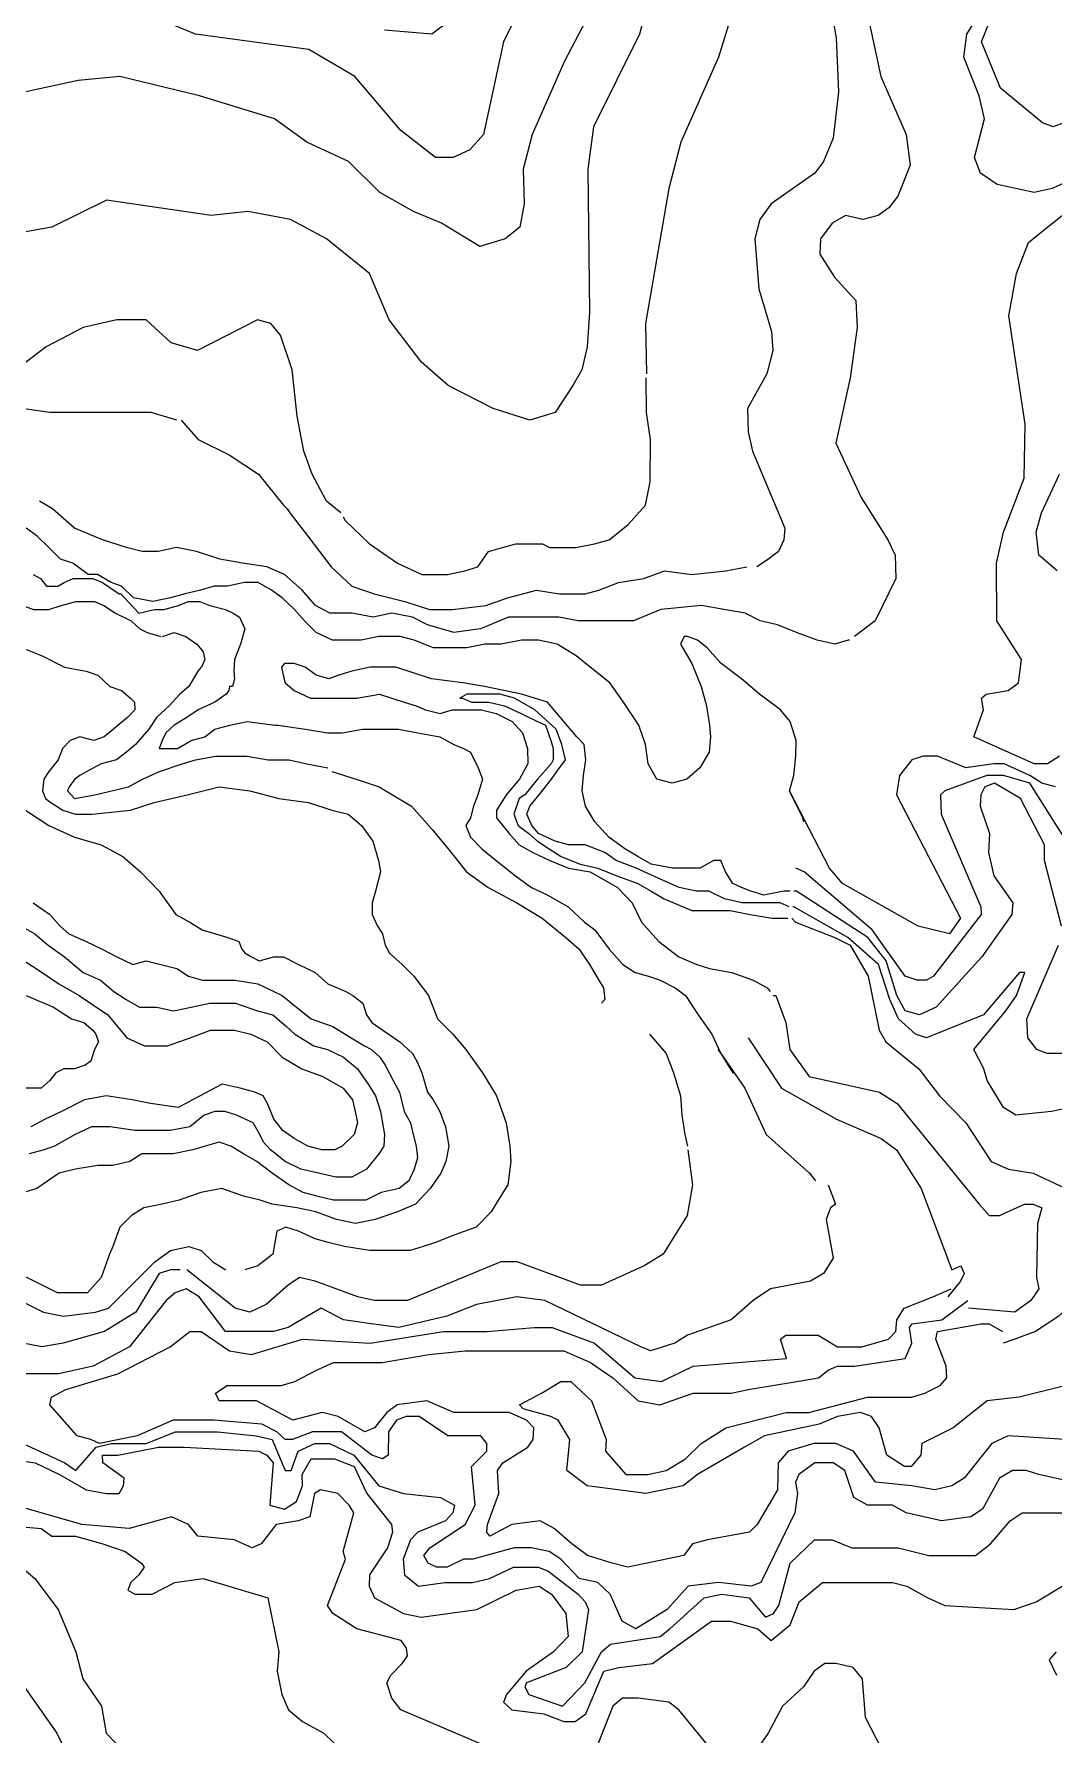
# Model space of a CAD drawing. Extents: x 3000 to 7000, y 3135 to 5000.
# Drawn here: x 4234.8 to 4499, y 3406.5 to 3847 of the extents above; entities that cross this region are included whole.
import ezdxf

# ---------------------------------------------------------------- set-up
doc = ezdxf.new("R2010")
doc.units = 0
doc.header["$MEASUREMENT"] = 0
doc.layers.add('TOPO_DIG', color=1, linetype='Continuous')

msp = doc.modelspace()

# ---------------------------------------------------------------- linework, layer by layer
at = {"layer": 'TOPO_DIG', "color": 1, "linetype": 'Continuous'}
for points, elevation in [([(4449.25, 3859), (4454.09375, 3836), (4460.65625, 3821), (4461.75, 3813), (4458.53125, 3805), (4456.1875, 3802), (4453.46875, 3800), (4449.4375, 3799), (4445, 3800), (4441.53125, 3798), (4438.5, 3794), (4438.375, 3790), (4442.125, 3784), (4447.6875, 3778), (4448, 3771), (4446.15625, 3758), (4442.46875, 3741), (4449, 3727), (4455.96875, 3716), (4457.8125, 3712), (4458.03125, 3706), (4452.625, 3695), (4447.3125, 3691)], 30), ([(4416.375, 3855), (4412.0625, 3841), (4402.34375, 3819), (4399.25, 3807), (4393.15625, 3772), (4393.4375, 3759)], 34), ([(4502.8125, 3809), (4498.53125, 3807), (4493.875, 3806), (4484.25, 3808), (4479.9375, 3811), (4478.4375, 3815), (4481, 3825), (4479.5625, 3831), (4475.65625, 3841), (4476.4375, 3847), (4481.375, 3855)], 30), ([(4378.5, 3852), (4372.21875, 3840), (4363.8125, 3821), (4361.5, 3812), (4361.71875, 3803), (4360.625, 3797), (4356.875, 3794), (4350.25, 3792), (4340.34375, 3798), (4333.125, 3801), (4324.375, 3806), (4316.25, 3814), (4305.46875, 3819), (4297.0625, 3825), (4277.6875, 3831), (4257.03125, 3836), (4246.25, 3835), (4232.6875, 3832)], 38), ([(4343.3125, 3851), (4337.8125, 3847), (4325.5625, 3848)], 42), ([(4500.4375, 3660), (4497.28125, 3658), (4493.875, 3658), (4478.1875, 3665), (4480.71875, 3672), (4480.25, 3675), (4481.40625, 3676), (4487.125, 3677), (4489.75, 3679), (4490.5625, 3685), (4484.1875, 3695), (4484.0625, 3710), (4485.90625, 3718), (4491.25, 3732), (4491.5625, 3746), (4487.25, 3774), (4489.3125, 3785), (4492.375, 3793), (4494.78125, 3795), (4502.4375, 3801)], 30), ([(4302.9375, 3748), (4301.65625, 3760), (4298.625, 3769), (4296.15625, 3772), (4292.6875, 3773), (4277.125, 3765), (4270.34375, 3767), (4263.875, 3773), (4256.25, 3773), (4247.5625, 3771), (4237.9375, 3766), (4231.375, 3761)], 34), ([(4314.875, 3722), (4315.40625, 3721), (4321.65625, 3715), (4328.96875, 3710), (4335.21875, 3707), (4341.875, 3707), (4346.375, 3708), (4349.71875, 3709), (4352.5, 3713), (4356.125, 3714), (4359.5625, 3715), (4360.0625, 3715), (4366.5, 3715), (4368.34375, 3714), (4373.40625, 3714), (4375.125, 3714), (4379.9375, 3715), (4383.78125, 3716), (4388.6875, 3720), (4393.1875, 3725), (4394.375, 3731), (4394.5, 3742), (4393.4375, 3749), (4393.375, 3758)], 34), ([(4314.28125, 3723), (4310.5625, 3726), (4306.8125, 3733), (4304.6875, 3739), (4302.96875, 3748)], 34), ([(4446.03125, 3690), (4445.6875, 3690), (4442.25, 3689), (4437.6875, 3690), (4432.28125, 3692), (4427.375, 3694), (4422.90625, 3695), (4418.96875, 3697), (4413.4375, 3698), (4407.6875, 3699), (4397.125, 3698), (4390.03125, 3695), (4382.9375, 3695), (4375.75, 3695), (4370.75, 3696), (4366.375, 3696), (4361.46875, 3696), (4357.65625, 3696), (4350.4375, 3693), (4343.5625, 3692), (4336.75, 3694), (4332.84375, 3696), (4327.4375, 3697), (4322.625, 3696), (4317.15625, 3697), (4311.40625, 3697), (4307.6875, 3699), (4304.25, 3703), (4299.71875, 3707), (4295.0625, 3709), (4288.8125, 3710), (4282.90625, 3711), (4276.875, 3713), (4271.71875, 3714), (4266.9375, 3713), (4262.8125, 3713), (4258.75, 3714), (4252.53125, 3716), (4245.3125, 3719), (4239.625, 3724), (4236.25, 3726)], 30), ([(4446.03125, 3690), (4445.6875, 3690), (4442.25, 3689), (4437.6875, 3690), (4432.28125, 3692), (4427.375, 3694), (4422.90625, 3695), (4418.96875, 3697), (4413.4375, 3698), (4407.6875, 3699), (4397.125, 3698), (4390.03125, 3695), (4382.9375, 3695), (4375.75, 3695), (4370.75, 3696), (4366.375, 3696), (4361.46875, 3696), (4357.65625, 3696), (4350.4375, 3693), (4343.5625, 3692), (4336.75, 3694), (4332.84375, 3696), (4327.4375, 3697), (4322.625, 3696), (4317.15625, 3697), (4311.40625, 3697), (4307.6875, 3699), (4304.25, 3703), (4299.71875, 3707), (4295.0625, 3709), (4288.8125, 3710), (4282.90625, 3711), (4276.875, 3713), (4271.71875, 3714), (4266.9375, 3713), (4262.8125, 3713), (4258.75, 3714), (4252.53125, 3716), (4245.3125, 3719), (4239.625, 3724), (4236.25, 3726)], 30), ([(4185.875, 3712), (4186.34375, 3712), (4191.6875, 3713), (4199.0625, 3713), (4204.8125, 3713), (4209.90625, 3712), (4213.40625, 3710), (4217.71875, 3708), (4222.09375, 3705), (4226.03125, 3701), (4229.15625, 3700), (4234.6875, 3698), (4238.65625, 3698), (4241.84375, 3699), (4245.59375, 3700), (4250.46875, 3700), (4252.875, 3699), (4255.875, 3697), (4259.9375, 3695), (4262.21875, 3693), (4264.0625, 3692), (4267.6875, 3691)], 30), ([(4268.09375, 3691), (4271.0625, 3692), (4274.125, 3691), (4276.9375, 3689), (4278.59375, 3687), (4279.03125, 3685), (4278.15625, 3683)], 30), ([(4278.09375, 3683), (4277.1875, 3682), (4274.875, 3678), (4272.59375, 3676), (4269.8125, 3673), (4266.5625, 3670), (4264.53125, 3667), (4262.78125, 3665), (4261.0625, 3663), (4258.78125, 3661), (4256.1875, 3659), (4252.21875, 3658), (4248.4375, 3656), (4246.6875, 3655), (4245.375, 3654), (4243.9375, 3652), (4243.46875, 3651), (4245.3125, 3649), (4250.5625, 3650), (4259.3125, 3652), (4262.9375, 3654), (4267.3125, 3656), (4273.1875, 3658), (4276.59375, 3659), (4281.90625, 3660), (4290, 3660), (4295.46875, 3659), (4300.90625, 3659), (4305.46875, 3658), (4310.90625, 3657)], 30), ([(4278.09375, 3683), (4277.1875, 3682), (4274.875, 3678), (4272.59375, 3676), (4269.8125, 3673), (4266.5625, 3670), (4264.53125, 3667), (4262.78125, 3665), (4261.0625, 3663), (4258.78125, 3661), (4256.1875, 3659), (4252.21875, 3658), (4248.4375, 3656), (4246.6875, 3655), (4245.375, 3654), (4243.9375, 3652), (4243.46875, 3651), (4245.3125, 3649), (4250.5625, 3650), (4259.3125, 3652), (4262.9375, 3654), (4267.3125, 3656), (4273.1875, 3658), (4276.59375, 3659), (4281.90625, 3660), (4290, 3660), (4295.46875, 3659), (4300.90625, 3659), (4305.46875, 3658), (4310.90625, 3657)], 30), ([(4430.375, 3621), (4428.0625, 3622), (4423.21875, 3622), (4418.25, 3622), (4413.65625, 3623), (4409.59375, 3625), (4406.34375, 3625), (4401.90625, 3626), (4397.4375, 3628), (4390.75, 3631), (4385.625, 3633), (4382.625, 3635), (4377.5625, 3637), (4373.25, 3637), (4369.8125, 3638), (4365.4375, 3640), (4363.71875, 3642), (4362.40625, 3645), (4363.1875, 3647), (4365.625, 3650), (4368.84375, 3654), (4370.25, 3656), (4372.5, 3659), (4371.5, 3663), (4370, 3667), (4364.53125, 3672), (4359.25, 3675), (4355.4375, 3676), (4349.96875, 3676), (4346.9375, 3676), (4345.125, 3675), (4345.75, 3675), (4348.09375, 3674), (4352.5625, 3674), (4356.65625, 3673), (4360.9375, 3671), (4365.1875, 3669), (4367.25, 3668), (4368.625, 3664), (4369.25, 3662), (4369.28125, 3659), (4368.75, 3658), (4365.1875, 3654), (4361.96875, 3650), (4360.46875, 3649), (4359.0625, 3645), (4360.1875, 3642), (4362.96875, 3640), (4365.21875, 3638), (4368.25, 3636), (4371.3125, 3634), (4376.28125, 3632), (4380.8125, 3631), (4385.75, 3629), (4391.1875, 3627), (4394.625, 3625), (4398.03125, 3623), (4405.1875, 3620), (4410.875, 3620), (4415.125, 3620), (4420.3125, 3619), (4425.96875, 3618), (4430.0625, 3618)], 22), ([(4311.90625, 3656), (4318.28125, 3654), (4324.15625, 3652), (4327.625, 3650), (4332.53125, 3647), (4337.90625, 3641), (4342.0625, 3636), (4346.78125, 3630), (4352.40625, 3626), (4359.84375, 3622), (4366.40625, 3618), (4372.53125, 3613), (4376.03125, 3610), (4378.71875, 3606), (4381.0625, 3602), (4382.34375, 3600), (4382.65625, 3597), (4381.78125, 3596)], 30), ([(4502.21875, 3638), (4492.71875, 3653), (4485.875, 3655), (4481.5625, 3655), (4470.75, 3651), (4469.5625, 3650), (4469.75, 3645), (4480.0625, 3621), (4480.09375, 3619), (4467.75, 3603), (4465.96875, 3602), (4463.5625, 3602), (4460.46875, 3603), (4451.875, 3615), (4434.3125, 3630), (4432.15625, 3631)], 26), ([(4232.59375, 3646), (4238.59375, 3642), (4245.3125, 3639), (4252.15625, 3637), (4257.84375, 3634), (4262.34375, 3630), (4267.1875, 3625), (4271.5, 3619), (4275.15625, 3617), (4278.375, 3615), (4285.03125, 3613), (4287.875, 3612), (4288.625, 3610), (4289.53125, 3609), (4291.09375, 3608), (4293.125, 3607), (4296.875, 3608), (4299.375, 3608), (4303.34375, 3606), (4307.65625, 3604), (4310.9375, 3601), (4315.53125, 3599), (4317.34375, 3598), (4320, 3596), (4320.9375, 3593), (4322.3125, 3591), (4325.15625, 3589), (4329.53125, 3586), (4332.8125, 3583), (4333.96875, 3581), (4335.25, 3578), (4336.6875, 3573), (4338.15625, 3571), (4339.875, 3568), (4341.34375, 3564), (4342.28125, 3559), (4341.5, 3555), (4340.15625, 3552), (4337.375, 3548), (4333.59375, 3544), (4328.9375, 3542), (4323.15625, 3540), (4318.0625, 3539), (4313.125, 3540), (4307.8125, 3542), (4302.90625, 3543), (4296.5, 3544), (4293.40625, 3545), (4289.03125, 3546), (4283.46875, 3548), (4278, 3547), (4272.375, 3545), (4268, 3544), (4263.25, 3543), (4260.03125, 3541), (4257.03125, 3538), (4255.25, 3533), (4254.375, 3531)], 34), ([(4503.3125, 3569), (4498.375, 3568), (4489.09375, 3567), (4485.9375, 3569), (4481.71875, 3576), (4480.8125, 3579), (4478.1875, 3584), (4486.53125, 3594), (4489.25, 3598), (4491.40625, 3604), (4490.0625, 3604), (4480.75, 3593), (4465.96875, 3587), (4463.125, 3588), (4458.75, 3592), (4456.4375, 3597), (4453.53125, 3606), (4445.5625, 3613), (4431.625, 3621), (4431.34375, 3621)], 22), ([(4229.65625, 3617), (4235, 3614), (4238.5, 3611), (4242.65625, 3608), (4247.5, 3604), (4252, 3602), (4255.4375, 3599), (4258.65625, 3597), (4262.125, 3595), (4266.625, 3595), (4270.90625, 3594), (4275.46875, 3595), (4280.375, 3596), (4287, 3596), (4292.6875, 3594), (4296.6875, 3593), (4300.1875, 3590), (4302.375, 3588), (4307.3125, 3585), (4310.8125, 3584), (4314.9375, 3582), (4318.59375, 3579), (4321.375, 3575), (4323.21875, 3572), (4324.5, 3568), (4325.25, 3564), (4325.5625, 3562), (4325.375, 3559), (4324.09375, 3557), (4320.9375, 3553), (4317.15625, 3551), (4313, 3551), (4308.5, 3552), (4303.875, 3553), (4299.875, 3555), (4296.03125, 3558), (4294.21875, 3560), (4293.25, 3562), (4291.59375, 3565), (4287.25, 3567), (4284.25, 3568), (4281.625, 3568), (4278.90625, 3567), (4275.15625, 3564), (4270.03125, 3563), (4265.78125, 3563), (4260.96875, 3563), (4254.40625, 3564), (4249.65625, 3564), (4245.46875, 3562), (4240.125, 3559), (4237.4375, 3558), (4233.5625, 3557)], 38), ([(4431.0625, 3618), (4432.03125, 3617), (4442.21875, 3613), (4446.15625, 3611), (4450.875, 3603), (4453.6875, 3589), (4455.46875, 3586), (4464, 3579), (4469.3125, 3572), (4476.125, 3565), (4482.6875, 3555), (4487.21875, 3553), (4493.625, 3552), (4502.03125, 3548), (4504.5, 3546), (4505.21875, 3541), (4502.96875, 3535), (4502.65625, 3530), (4504.1875, 3525), (4506.1875, 3521), (4500.25, 3515), (4494.1875, 3511), (4488.84375, 3509), (4485.78125, 3508)], 22), ([(4232.75, 3598), (4239.875, 3595), (4244.46875, 3592), (4247.71875, 3591), (4250, 3589), (4250.78125, 3588), (4251.5, 3586), (4250.5, 3584), (4249.5, 3581), (4248.03125, 3580), (4245.3125, 3579), (4242.5625, 3579), (4240.4375, 3578), (4238.875, 3576), (4236.625, 3574), (4232.28125, 3574)], 42), ([(4394.25, 3588), (4398.5, 3583), (4400.4375, 3578), (4402.28125, 3572), (4402.625, 3567), (4403.375, 3562), (4404.03125, 3559)], 30), ([(4419.75, 3587), (4428.4375, 3574), (4442.6875, 3566), (4454.1875, 3561), (4458.21875, 3558), (4464.5625, 3548), (4472.5625, 3527), (4474.84375, 3528), (4475.6875, 3526), (4474.75, 3524), (4471.5, 3520)], 26), ([(4404.1875, 3558), (4405.34375, 3549), (4404, 3541), (4397.75, 3531), (4392.8125, 3528), (4381.75, 3523), (4376.375, 3523), (4359.96875, 3529), (4355.71875, 3529), (4331.5625, 3519), (4322.9375, 3519), (4318.6875, 3520), (4307.625, 3524), (4303.53125, 3525), (4300.59375, 3523), (4294.9375, 3518), (4290.71875, 3516), (4286.90625, 3517), (4274.40625, 3527)], 30), ([(4254.375, 3531), (4252.1875, 3525), (4248.625, 3521), (4244.875, 3521), (4240.875, 3521), (4220.78125, 3531)], 34), ([(4272.6875, 3527), (4270.15625, 3527), (4267.21875, 3526), (4261.1875, 3516), (4253.0625, 3511), (4242.3125, 3508), (4236.78125, 3507), (4216.15625, 3511)], 30), ([(4503.875, 3472), (4495.0625, 3474), (4491.75, 3475), (4488.25, 3475), (4484.84375, 3473), (4480.5, 3465), (4477.40625, 3463), (4469.84375, 3462), (4460.6875, 3464), (4457.1875, 3466), (4450.6875, 3466), (4447.125, 3468), (4444.8125, 3475), (4441.75, 3477), (4437.0625, 3477), (4432.875, 3474), (4432.0625, 3472), (4432.53125, 3469), (4431.875, 3464), (4423.09375, 3446), (4420.5625, 3445), (4412.125, 3446), (4404.25, 3445), (4398.75, 3439), (4390.65625, 3434), (4387.125, 3436), (4384, 3443), (4380.84375, 3446), (4376, 3447), (4371.25, 3452), (4368.1875, 3454), (4363.59375, 3455), (4359.1875, 3455), (4348.5, 3452), (4346, 3452), (4341.8125, 3450), (4339.03125, 3450), (4336.90625, 3451), (4335.75, 3453), (4337.34375, 3455), (4346.5, 3461), (4349.0625, 3466), (4348.09375, 3476), (4352.125, 3480), (4352.09375, 3482), (4350.5625, 3484), (4342, 3484), (4334.59375, 3489), (4331.15625, 3489), (4328.71875, 3488), (4326.59375, 3485), (4326.53125, 3479), (4325.0625, 3478), (4322.3125, 3479), (4314.46875, 3485), (4306.90625, 3485), (4301.71875, 3483), (4299.8125, 3483), (4297.65625, 3485), (4293.78125, 3487), (4281.25, 3488), (4270.875, 3488), (4261.5, 3484), (4251.75, 3482), (4249.5, 3483), (4245.96875, 3484), (4238.90625, 3492), (4239.3125, 3494), (4243, 3496), (4256.5, 3500), (4270.03125, 3507), (4275.15625, 3511), (4278.09375, 3511), (4285.4375, 3506), (4291.125, 3505), (4304.3125, 3509), (4321.875, 3508), (4340.875, 3511), (4352.1875, 3511), (4364.375, 3512), (4369, 3512), (4379.9375, 3508), (4390.40625, 3499), (4397.3125, 3498), (4405.53125, 3502), (4429.71875, 3504), (4428.125, 3509), (4429.5, 3510), (4437.90625, 3510), (4442.9375, 3507), (4449.25, 3507), (4456.15625, 3509), (4458, 3511), (4458.28125, 3514), (4460.15625, 3517), (4467.59375, 3520), (4472.34375, 3522)], 26), ([(4502.125, 3497), (4489.96875, 3494), (4481.6875, 3493), (4472.90625, 3486), (4464.75, 3482), (4464.46875, 3479), (4462.03125, 3476), (4460.25, 3476), (4455.6875, 3479), (4453.6875, 3486), (4451.71875, 3489), (4448.84375, 3490), (4442.9375, 3489), (4438.1875, 3487), (4424, 3484), (4418.8125, 3481), (4406.65625, 3474), (4402.9375, 3471), (4393.25, 3469), (4378.0625, 3471), (4372.78125, 3475), (4373.5625, 3483), (4370.5625, 3488), (4368.625, 3489), (4361.5, 3491), (4360.5625, 3492), (4366.25, 3495), (4371.25, 3498), (4373.84375, 3498), (4379.21875, 3493), (4383, 3483), (4382.84375, 3480), (4388.125, 3474), (4393.78125, 3474), (4398.5, 3475), (4403.5625, 3478), (4407.625, 3482), (4414, 3486), (4429.625, 3490), (4435.5, 3490), (4450.65625, 3494), (4462.0625, 3494), (4465.5, 3495), (4469.46875, 3497), (4471.1875, 3499), (4471.0625, 3502), (4468.34375, 3509), (4468.78125, 3511), (4480.09375, 3513), (4482.21875, 3513), (4485.6875, 3511)], 22), ([(4207.5625, 3481), (4235.0625, 3477), (4241.4375, 3474), (4248.28125, 3470), (4253.59375, 3469), (4256.875, 3469), (4257.96875, 3471), (4258.125, 3473), (4252.59375, 3477), (4252.5625, 3479), (4256.53125, 3479), (4267.03125, 3481), (4273.71875, 3481), (4293.0625, 3480), (4295.125, 3479), (4296.75, 3477), (4295.875, 3466), (4299.71875, 3465), (4302.75, 3467), (4304.3125, 3471), (4304.25, 3474), (4306.625, 3478), (4312.625, 3478), (4317.75, 3476), (4321, 3469), (4327.375, 3461), (4327.625, 3459), (4326.34375, 3455), (4321.65625, 3448), (4321.59375, 3445), (4323, 3442), (4330.5, 3438), (4335.0625, 3437), (4349.5, 3439), (4359.6875, 3444), (4365.625, 3445), (4368.84375, 3443), (4372.53125, 3438), (4373.1875, 3432), (4369.3125, 3428), (4362.3125, 3423), (4357.1875, 3417), (4356.4375, 3415), (4358.5625, 3413), (4366.875, 3412), (4372, 3410), (4375, 3410), (4377.6875, 3412), (4382.40625, 3423), (4386.3125, 3424), (4394.96875, 3425), (4410.28125, 3436), (4415.1875, 3436), (4422.3125, 3434), (4425.6875, 3431), (4430.625, 3435), (4433, 3441), (4439, 3446), (4457.15625, 3446), (4460.875, 3445), (4466.28125, 3442), (4470.6875, 3440), (4488.59375, 3439), (4494.375, 3441), (4501.09375, 3445)], 30), ([(4224.96875, 3461), (4236.6875, 3460), (4239.375, 3458), (4245.5625, 3458), (4252.59375, 3456), (4258.4375, 3454), (4262.65625, 3451), (4263.34375, 3450), (4261.9375, 3448), (4259.875, 3446), (4259.0625, 3444), (4260.90625, 3443), (4265.40625, 3443), (4271.25, 3446), (4278.625, 3447), (4295.34375, 3442), (4298.1875, 3428), (4297.78125, 3423), (4299, 3417), (4300.71875, 3413), (4304.375, 3410), (4309.875, 3407), (4315.0625, 3402)], 34), ([(4499.5625, 3428), (4497.71875, 3426), (4499.65625, 3422)], 30), ([(4231.59375, 3420), (4240.6875, 3407), (4243.15625, 3402)], 38)]:
    msp.add_lwpolyline(points, dxfattribs=dict(at, elevation=elevation))
at = {"layer": 'TOPO_DIG', "color": 3, "linetype": 'Continuous'}
for points, elevation in [([(4394.59375, 3858), (4391.59375, 3847), (4379.75, 3823), (4378.25, 3812), (4378.6875, 3775), (4378.09375, 3766), (4376.6875, 3760), (4374.34375, 3756), (4369.75, 3749), (4363.21875, 3747), (4353.6875, 3750), (4342.0625, 3756), (4335.15625, 3762), (4326.78125, 3773), (4321.65625, 3785), (4310.59375, 3794), (4301.25, 3799), (4290.15625, 3801), (4280.6875, 3800), (4253.53125, 3804), (4239.40625, 3797), (4211.3125, 3792)], 36), ([(4360.34375, 3853), (4356.375, 3845), (4351.25, 3821), (4347.71875, 3817), (4343.375, 3815), (4338.75, 3815), (4329.84375, 3822), (4317.875, 3836), (4305.9375, 3843), (4276.59375, 3847), (4259.3125, 3854)], 40), ([(4441.125, 3854), (4442.59375, 3846), (4443.1875, 3832), (4441.8125, 3820), (4439.3125, 3814), (4437.0625, 3811), (4425.6875, 3803), (4422.8125, 3799), (4421.5, 3794), (4422.5, 3781), (4425.84375, 3770), (4426.1875, 3765), (4424.625, 3759), (4419.59375, 3750), (4419.78125, 3744), (4420.90625, 3739), (4429.28125, 3719), (4428.96875, 3716), (4427.625, 3713), (4425.0625, 3711), (4422, 3709)], 32), ([(4504.3125, 3825), (4498.8125, 3823), (4496, 3824), (4485.09375, 3833), (4480.25, 3845), (4482.15625, 3850)], 32), ([(4271.75, 3747), (4265.125, 3749), (4238.90625, 3749), (4217.6875, 3752)], 32), ([(4272.875, 3747), (4277.28125, 3742), (4285.375, 3738), (4292.96875, 3733), (4299.375, 3725), (4300.40625, 3724), (4301.09375, 3723), (4305.6875, 3717), (4311.75, 3709), (4317.15625, 3704), (4322.9375, 3702), (4330.875, 3700), (4337.21875, 3698), (4343.1875, 3698), (4351.84375, 3699), (4357.40625, 3701), (4364.96875, 3703), (4370.9375, 3702), (4377.53125, 3702), (4381.0625, 3703), (4386.21875, 3705), (4392.75, 3706), (4398.09375, 3708), (4405.09375, 3707), (4413.96875, 3708), (4419.4375, 3709)], 32), ([(4499.8125, 3708), (4495.0625, 3712), (4494.375, 3718), (4495.75, 3723), (4500.40625, 3733)], 32), ([(4434.1875, 3643), (4433.96875, 3644), (4430.5, 3651), (4431.5625, 3655), (4432.15625, 3660), (4432.1875, 3664), (4430.625, 3669), (4428.125, 3672), (4422.71875, 3676), (4418.03125, 3680), (4412.78125, 3684), (4409.125, 3688), (4406.6875, 3690), (4404.03125, 3691), (4403.1875, 3691), (4402.28125, 3689), (4405.1875, 3684), (4407.625, 3678), (4409, 3673), (4409.75, 3668), (4410, 3665), (4409.65625, 3661), (4407.25, 3657), (4403.90625, 3654), (4400.09375, 3653), (4396.125, 3654), (4393.875, 3658), (4393.1875, 3663), (4391.46875, 3668), (4387.5, 3674), (4383.96875, 3679), (4378.8125, 3683), (4375.21875, 3686), (4370.34375, 3689), (4365.5, 3690), (4361.03125, 3690), (4355.8125, 3689), (4351.65625, 3689), (4346.9375, 3688), (4342.09375, 3688), (4338.25, 3688), (4333.25, 3690), (4329.625, 3691), (4324.125, 3691), (4319.5625, 3690), (4315.28125, 3690), (4312.125, 3690), (4307.90625, 3692), (4304.875, 3695), (4302.25, 3698), (4299.0625, 3701), (4296.3125, 3703), (4292.84375, 3705), (4289.3125, 3705), (4284.90625, 3704), (4281.4375, 3704), (4277.9375, 3703), (4273.90625, 3702), (4270.125, 3701), (4265.5625, 3700), (4260.5625, 3701), (4257.5, 3704), (4254.78125, 3705), (4251.28125, 3707), (4249.5, 3707), (4248.8125, 3707), (4244.84375, 3710), (4241.6875, 3711), (4238.59375, 3714), (4235.625, 3717), (4232.75, 3719)], 28), ([(4234.59375, 3707), (4236.46875, 3706), (4238.03125, 3704), (4240.9375, 3704), (4242.625, 3705), (4244.90625, 3706), (4246.75, 3706), (4250.0625, 3706), (4252.5, 3705), (4256.875, 3702), (4257.25, 3702), (4261.9375, 3697), (4266, 3698), (4268.4375, 3698), (4272.1875, 3699), (4274.6875, 3700), (4277.75, 3700), (4280.375, 3699), (4284.375, 3698), (4286.40625, 3697), (4288, 3696), (4289.375, 3693), (4288.25, 3689), (4286.75, 3685), (4286.5625, 3682), (4286.71875, 3680), (4286.21875, 3678), (4285.46875, 3678), (4285.25, 3677), (4284.53125, 3676), (4281.65625, 3674), (4277.3125, 3672), (4274.375, 3670), (4271.125, 3668), (4268.96875, 3666), (4268, 3664), (4267.25, 3662), (4268.125, 3662), (4272, 3662), (4275.46875, 3664), (4279.0625, 3665), (4281.625, 3667), (4285.5, 3668), (4289.96875, 3669), (4297.28125, 3668), (4297.9375, 3668), (4305.09375, 3667), (4310.78125, 3666), (4314.59375, 3666), (4319.90625, 3667), (4324.25, 3667), (4329.1875, 3667), (4334.1875, 3666), (4339.875, 3665), (4343.5625, 3663), (4346.0625, 3662), (4347.8125, 3661), (4349.8125, 3657), (4350.9375, 3654), (4349.78125, 3650), (4348.59375, 3647), (4347.8125, 3644), (4346.65625, 3642), (4347.8125, 3639), (4350.75, 3636), (4354.5, 3633), (4359.5, 3629), (4363.625, 3626), (4367.875, 3624), (4373.1875, 3621), (4377.375, 3617), (4380.0625, 3615), (4383.8125, 3610), (4387.28125, 3606), (4390.5, 3604), (4394, 3603), (4396.9375, 3602), (4400.90625, 3600), (4403.53125, 3598), (4406.8125, 3593), (4410.375, 3588), (4412.6875, 3583), (4415.8125, 3578), (4416.03125, 3578)], 28), ([(4231.75, 3688), (4236.875, 3686), (4242.6875, 3683), (4248.3125, 3682), (4251.3125, 3681), (4254.4375, 3678), (4257.4375, 3677), (4259.78125, 3675), (4260.8125, 3674), (4260.9375, 3672), (4258.96875, 3670), (4252.9375, 3665), (4250.3125, 3664), (4246.65625, 3665), (4244.125, 3664), (4242.15625, 3662), (4241.0625, 3659), (4238.625, 3656), (4237.375, 3654), (4237, 3651), (4237.8125, 3649), (4239.125, 3648), (4242.28125, 3646), (4245.5, 3645), (4249.875, 3645), (4259.78125, 3646), (4265.9375, 3648), (4274.5, 3650), (4282.75, 3652), (4290.65625, 3651), (4298.25, 3649), (4305.90625, 3648), (4311.96875, 3646), (4316.1875, 3645), (4319.65625, 3642), (4322.59375, 3638), (4324, 3633), (4324.5, 3630), (4323.25, 3625), (4322.375, 3622), (4322.40625, 3619), (4323.75, 3616), (4325.03125, 3614), (4325.75, 3611), (4326.90625, 3609), (4330.125, 3606), (4333.15625, 3603), (4336.96875, 3598), (4339.28125, 3592), (4343.28125, 3588), (4346.65625, 3584), (4350.9375, 3578), (4354.5625, 3572), (4357.125, 3565), (4358, 3559), (4358.28125, 3555), (4357.5, 3549), (4355.03125, 3545), (4353.21875, 3542), (4349.28125, 3538), (4343.78125, 3536), (4338.8125, 3534), (4335.625, 3533), (4332.1875, 3532), (4326.9375, 3532), (4321.65625, 3532), (4315.25, 3533), (4310.96875, 3534), (4307.625, 3535), (4303.34375, 3537), (4300.03125, 3538), (4297.6875, 3537), (4297.1875, 3534), (4296.6875, 3531), (4292.78125, 3528), (4289.4375, 3527)], 32), ([(4430.625, 3625), (4429, 3625), (4423.84375, 3624), (4420.5, 3625), (4418.03125, 3626), (4415.78125, 3627), (4413.875, 3630), (4412.6875, 3633), (4410.78125, 3633), (4407.3125, 3631), (4403.3125, 3631), (4400.1875, 3631), (4394.65625, 3632), (4391.21875, 3634), (4387.8125, 3636), (4383.6875, 3639), (4380.09375, 3643), (4377.625, 3647), (4376.8125, 3651), (4377.15625, 3655), (4377.6875, 3659), (4377.28125, 3663), (4375.40625, 3665), (4372, 3669), (4367.8125, 3674), (4361.03125, 3676), (4351.46875, 3678), (4345.84375, 3679), (4337.71875, 3680), (4328.53125, 3683), (4321.875, 3683), (4317.09375, 3682), (4313.75, 3681), (4311.125, 3680), (4307.875, 3681), (4305, 3683), (4302.21875, 3684), (4299.6875, 3684), (4298.9375, 3683), (4299.3125, 3681), (4299.8125, 3679), (4302.15625, 3677), (4306.40625, 3675), (4312.34375, 3675), (4318.4375, 3675), (4324.3125, 3676), (4330.6875, 3674), (4333.8125, 3673), (4336.1875, 3672), (4340, 3671), (4343.09375, 3672), (4347.53125, 3672), (4350.71875, 3672), (4354.53125, 3671), (4358.6875, 3669), (4361.3125, 3666), (4362.65625, 3662), (4362.6875, 3658), (4360.53125, 3654), (4357.125, 3650), (4355.84375, 3648), (4354.625, 3646), (4354.625, 3644), (4357.875, 3640), (4360.5, 3637), (4364.03125, 3635), (4368.4375, 3633), (4373.21875, 3631), (4378.875, 3630), (4385.9375, 3626), (4389.6875, 3622), (4392.1875, 3617), (4396.59375, 3612), (4401.78125, 3608), (4406.5, 3606), (4409.78125, 3605), (4415.5625, 3604), (4421.09375, 3602), (4424.6875, 3600), (4425.5, 3599)], 24), ([(4499.375, 3652), (4495.875, 3653), (4492.75, 3655), (4486.0625, 3658), (4483.375, 3658), (4476.1875, 3657), (4468.84375, 3660), (4465.125, 3660), (4462.1875, 3659), (4459, 3655), (4458.1875, 3650), (4474.8125, 3618), (4471.9375, 3614), (4463.78125, 3616), (4444.1875, 3627), (4440.84375, 3631), (4430.5, 3651), (4430.5625, 3651)], 28), ([(4500.90625, 3616), (4496.5, 3633), (4496.5, 3637), (4490.3125, 3649), (4483.59375, 3653), (4481.03125, 3652), (4480.03125, 3650), (4479.875, 3647), (4482.28125, 3640), (4482.03125, 3635), (4483.4375, 3629), (4488.34375, 3622), (4488.0625, 3619), (4480.28125, 3608), (4468.4375, 3595), (4464.1875, 3593), (4460.4375, 3594), (4458.3125, 3598), (4455.53125, 3607), (4450.78125, 3613), (4432.28125, 3625), (4431.625, 3625)], 24), ([(4234.5625, 3622), (4238.9375, 3619), (4241.5625, 3616), (4243.78125, 3614), (4248.34375, 3612), (4252.46875, 3610), (4256.28125, 3608), (4260.375, 3606), (4263.84375, 3607), (4267.65625, 3606), (4271.8125, 3605), (4274.84375, 3603), (4278.46875, 3602), (4283.25, 3602), (4286.875, 3602), (4292.78125, 3601), (4299.0625, 3598), (4302.75, 3595), (4306.625, 3592), (4312.1875, 3590), (4316.9375, 3587), (4320.4375, 3585), (4322.25, 3584), (4324.375, 3582), (4325.75, 3580), (4327.84375, 3576), (4329.4375, 3573), (4330.65625, 3568), (4332.28125, 3565), (4332.96875, 3562), (4333.78125, 3559), (4334.09375, 3556), (4333.25, 3553), (4331.875, 3550), (4329.40625, 3548), (4324.6875, 3547), (4320.75, 3545), (4316.8125, 3545), (4312.375, 3545), (4308.03125, 3546), (4304.5, 3547), (4300.8125, 3549), (4296.46875, 3552), (4292.53125, 3555), (4289.0625, 3557), (4285.8125, 3559), (4282.75, 3560), (4279.15625, 3559), (4275.96875, 3558), (4270.84375, 3557), (4266.84375, 3557), (4262.6875, 3557), (4259.625, 3555), (4255.25, 3554), (4251.3125, 3554), (4245.5625, 3553), (4241.34375, 3552), (4235.53125, 3548), (4229, 3546)], 36), ([(4229.15625, 3609), (4235.375, 3605), (4241.25, 3601), (4246.5, 3598), (4253.90625, 3593), (4258.875, 3587), (4263.4375, 3585), (4269.375, 3585), (4275.25, 3587), (4280.5, 3589), (4286.75, 3589), (4290.9375, 3588), (4295.1875, 3586), (4299.09375, 3582), (4304.125, 3579), (4309.625, 3577), (4314.90625, 3574), (4317.28125, 3571), (4317.9375, 3568), (4318.5625, 3565), (4317.75, 3562), (4314.59375, 3559), (4312.75, 3558), (4309.3125, 3558), (4305.6875, 3559), (4302.21875, 3561), (4299.25, 3563), (4296.875, 3566), (4295.3125, 3570), (4294.15625, 3572), (4292, 3573), (4288.15625, 3574), (4283.5, 3575), (4281.5625, 3574), (4277.875, 3572), (4272.09375, 3569), (4264.9375, 3570), (4260.1875, 3571), (4253.5, 3572), (4247.84375, 3571), (4241.875, 3568), (4237.6875, 3566), (4234, 3564)], 40), ([(4501.84375, 3583), (4497.25, 3583), (4494.5, 3584), (4492.25, 3587), (4491.9375, 3592), (4500.1875, 3611)], 24), ([(4426.25, 3598), (4426.9375, 3598), (4429.5, 3591), (4430.53125, 3584), (4435.53125, 3577), (4453.8125, 3573), (4458.34375, 3570), (4479.5625, 3544), (4482.21875, 3541), (4484.90625, 3541), (4491.375, 3544), (4493.59375, 3544), (4495.84375, 3543), (4494.6875, 3539), (4494.46875, 3525), (4495.0625, 3522), (4493, 3519), (4488.8125, 3516), (4476.8125, 3517)], 24), ([(4411.9375, 3584), (4412.6875, 3583), (4418.9375, 3574), (4424.46875, 3562), (4435.6875, 3552), (4437.1875, 3550)], 28), ([(4440.5, 3549), (4442.375, 3544), (4441.0625, 3543), (4440, 3540), (4441.8125, 3530), (4439.3125, 3526), (4435.875, 3524), (4425.59375, 3522), (4421.09375, 3519), (4415.375, 3514), (4404.09375, 3510), (4400.75, 3508), (4394.5, 3506), (4391.9375, 3507), (4367.125, 3519), (4359.8125, 3520), (4349.40625, 3518), (4341.75, 3515), (4329.3125, 3512), (4322.15625, 3513), (4314.9375, 3514), (4309.1875, 3517), (4300.65625, 3512), (4296.8125, 3511), (4284.4375, 3511), (4277.5625, 3520), (4274.1875, 3522), (4271.375, 3521), (4269.0625, 3519), (4259.5, 3507), (4250.15625, 3502), (4241.15625, 3500), (4230.75, 3500)], 28), ([(4221.09375, 3524), (4237.25, 3516), (4242.40625, 3515), (4250.71875, 3516), (4254.125, 3517), (4266.125, 3529), (4270.1875, 3532), (4274.875, 3533), (4278.0625, 3532), (4281.125, 3529), (4284.5, 3527)], 32), ([(4501.8125, 3483), (4487.09375, 3484), (4482.875, 3482), (4475.75, 3473), (4472.5625, 3471), (4468.125, 3470), (4462.15625, 3471), (4452.75, 3472), (4447.09375, 3480), (4442.4375, 3482), (4436.8125, 3482), (4430.15625, 3480), (4427.53125, 3477), (4427.40625, 3470), (4422.0625, 3461), (4420.09375, 3459), (4409.21875, 3457), (4405.34375, 3456), (4403.09375, 3453), (4388.5625, 3450), (4384.53125, 3451), (4378.125, 3453), (4374.09375, 3456), (4369.5625, 3460), (4365.9375, 3462), (4358.5625, 3461), (4352.875, 3458), (4352.09375, 3459), (4352.25, 3461), (4355.15625, 3469), (4354.84375, 3475), (4356.1875, 3477), (4362.71875, 3481), (4364.125, 3483), (4364.25, 3486), (4362.375, 3488), (4357.875, 3490), (4343.53125, 3490), (4336.5, 3493), (4328.875, 3492), (4326.15625, 3490), (4322.96875, 3486), (4320.46875, 3485), (4313.5625, 3489), (4309.46875, 3490), (4301.875, 3488), (4292.40625, 3493), (4282.78125, 3493), (4281.8125, 3495), (4284.8125, 3497), (4298.84375, 3497), (4302.375, 3498), (4308, 3501), (4312.40625, 3503), (4324.9375, 3503), (4337.0625, 3505), (4346.46875, 3506), (4372.03125, 3506), (4378.90625, 3503), (4384.75, 3499), (4391.3125, 3493), (4396.875, 3492), (4405.5625, 3495), (4415.40625, 3495), (4419.75, 3496), (4432.34375, 3498), (4438, 3499), (4440.46875, 3501), (4442.84375, 3502), (4447.3125, 3502), (4460.4375, 3504), (4462.15625, 3508), (4461.59375, 3512), (4462.25, 3513), (4469.96875, 3514), (4476.6875, 3519)], 24), ([(4229.6875, 3483), (4242.8125, 3477), (4245.625, 3475), (4250.875, 3481), (4254.8125, 3482), (4263.8125, 3482), (4271.4375, 3485), (4282.3125, 3485), (4292.375, 3484), (4296.5, 3483), (4299.8125, 3475), (4301.40625, 3475), (4303.21875, 3480), (4307.5625, 3482), (4311.375, 3482), (4317.65625, 3479), (4324.125, 3471), (4330.46875, 3469), (4340.0625, 3468), (4343.71875, 3466), (4343.25, 3464), (4341.34375, 3462), (4334.1875, 3459), (4332.3125, 3457), (4330.375, 3452), (4330.78125, 3448), (4334.34375, 3445), (4341.1875, 3446), (4348.375, 3446), (4352.75, 3447), (4359, 3450), (4365.34375, 3450), (4367.84375, 3449), (4375.75, 3443), (4377.59375, 3441), (4378.375, 3439), (4376.8125, 3428), (4372.65625, 3424), (4362.375, 3420), (4361.9375, 3419), (4362.96875, 3417), (4371.6875, 3414), (4373.65625, 3416), (4377.4375, 3420), (4381.78125, 3428), (4384.09375, 3430), (4397, 3432), (4399.5, 3434), (4408.34375, 3442), (4412.84375, 3443), (4420.0625, 3442), (4424.25, 3437), (4426.3125, 3438), (4427.75, 3440), (4430.65625, 3451), (4436.9375, 3457), (4441.5, 3457), (4446.625, 3455), (4458.625, 3455), (4466.5625, 3453), (4478.6875, 3453), (4482.5625, 3456), (4487.625, 3462), (4490.71875, 3464), (4501.5625, 3464)], 28), ([(4353.3125, 3403), (4329.78125, 3413), (4327.4375, 3416), (4326.1875, 3420), (4327.21875, 3422), (4330.125, 3425), (4331.5625, 3427), (4331.3125, 3429), (4329.90625, 3431), (4318.375, 3434), (4312.21875, 3438), (4310.78125, 3440), (4315.46875, 3452), (4314.875, 3454), (4317.65625, 3464), (4316.4375, 3466), (4313.5, 3469), (4309.03125, 3470), (4307.4375, 3469), (4306.28125, 3463), (4303.21875, 3462), (4297.53125, 3461), (4293.65625, 3456), (4291.34375, 3455), (4286.65625, 3457), (4277.21875, 3458), (4274.8125, 3461), (4270.375, 3463), (4259.4375, 3460), (4247.15625, 3461), (4226.5, 3467)], 32), ([(4230.375, 3451), (4235.03125, 3447), (4241.03125, 3439), (4245.625, 3428), (4247.4375, 3421), (4252.28125, 3414), (4253.5, 3407), (4258.34375, 3402)], 36), ([(4454.3125, 3403), (4450.1875, 3411), (4449.375, 3421), (4446.9375, 3424), (4442.5, 3425), (4439.59375, 3425), (4436.875, 3423), (4434.125, 3419), (4428.625, 3414), (4424.9375, 3407), (4422.21875, 3403)], 32), ([(4410.03125, 3403), (4401.8125, 3413), (4399.25, 3415), (4391.28125, 3416), (4387.25, 3416), (4384.71875, 3414), (4380.375, 3403)], 32)]:
    msp.add_lwpolyline(points, dxfattribs=dict(at, elevation=elevation))

doc.saveas('drawing.dxf')
